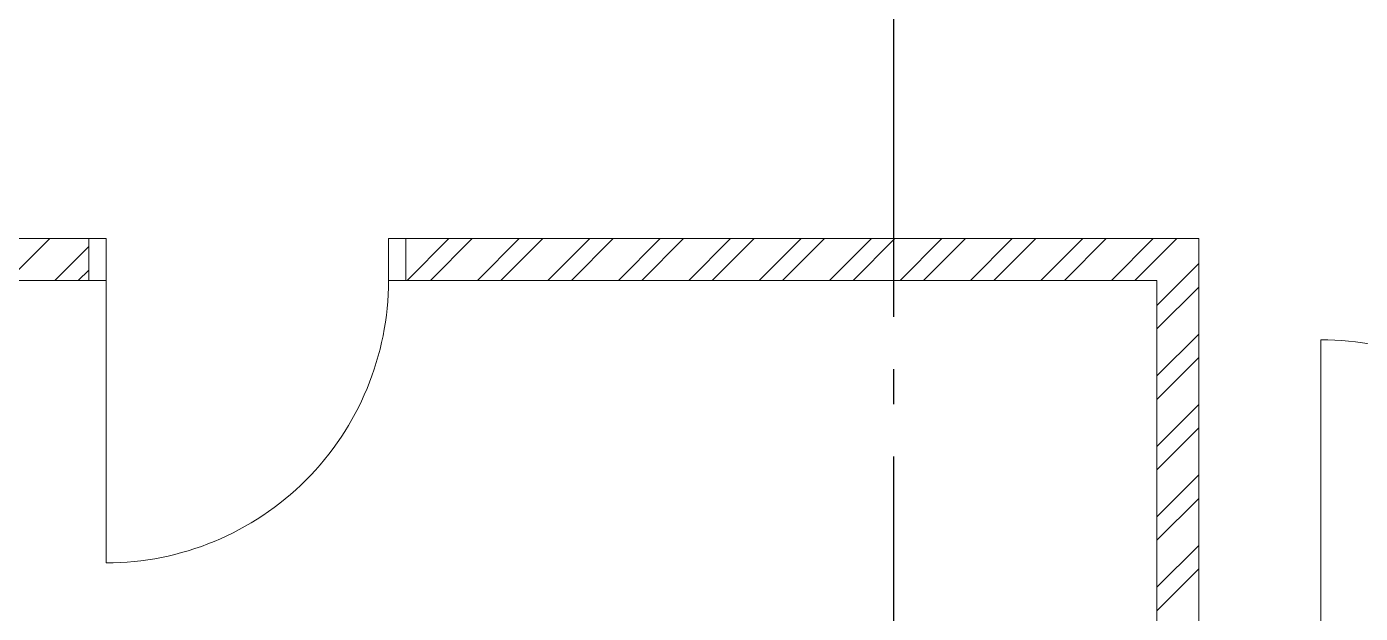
# Model space of a CAD drawing. Header units: millimetres. Extents: x 53645 to 137188, y 78097 to 135533.
# Drawn here: x 119690 to 123516, y 125371 to 127054 of the extents above; entities that cross this region are included whole.
import ezdxf

# ---------------------------------------------------------------- set-up
doc = ezdxf.new("R2010")
doc.units = ezdxf.units.MM
doc.linetypes.add('CONTI', pattern=[0])
doc.linetypes.add('GOST2.303 5', pattern=[24, 20, -1.5, 1, -1.5])
doc.layers.add('axis_dim', color=40, linetype='CONTI')
doc.layers.add('doors_windows', color=4, linetype='Continuous', lineweight=5)
doc.layers.add('Wall2', color=5, linetype='Continuous', lineweight=5)

# ---------------------------------------------------------------- blocks, each defined once
blk = doc.blocks.new('*U67')
at = {"color": 0, "linetype": 'ByBlock', "ltscale": 10}
blk.add_lwpolyline([(-50, 0), (-50, 810, 0.414214), (-860, 0)], format="xyb", dxfattribs=at)
at = {"color": 0}
for points in [[(-910, 0), (-860, 0), (-860, -120.6), (-910, -120.6)], [(-50, 0), (0, 0), (0, -120.6), (-50, -120.6)]]:
    blk.add_lwpolyline(points, close=True, dxfattribs=at)
blk = doc.blocks.new('*U68')
at = {"color": 0}
for points in [[(-910, 0), (-860, 0), (-860, 120.6), (-910, 120.6)], [(-50, 0), (0, 0), (0, 120.6), (-50, 120.6)]]:
    blk.add_lwpolyline(points, close=True, dxfattribs=at)
at = {"color": 0, "linetype": 'ByBlock', "ltscale": 10}
blk.add_lwpolyline([(-50, 0), (-50, -810, -0.414214), (-860, 0)], format="xyb", dxfattribs=at)

msp = doc.modelspace()

# ---------------------------------------------------------------- linework, layer by layer
at = {"layer": 'axis_dim', "linetype": 'GOST2.303 5', "lineweight": 25, "ltscale": 100}
msp.add_lwpolyline([(122177.3, 128221.4), (122177.3, 122821.4)], dxfattribs=at)
at = {"layer": 'Wall2', "ltscale": 100}
for points in [[(118952.3, 126445.9), (119868.3, 126445.9)], [(119636.3, 126325.9), (119756.3, 126445.9)], [(119868.3, 126445.9), (119868.3, 126325.9)], [(120778.3, 126325.9), (120778.3, 126445.9)], [(120778.3, 126445.9), (123052.3, 126445.9)], [(120781.3, 126325.9), (120901.3, 126445.9)], [(120848.6, 126325.9), (120968.6, 126445.9)], [(120983.3, 126325.9), (121103.3, 126445.9)], [(121050.7, 126325.9), (121170.7, 126445.9)], [(121185.4, 126325.9), (121305.4, 126445.9)], [(121252.7, 126325.9), (121372.7, 126445.9)], [(121387.5, 126325.9), (121507.5, 126445.9)], [(121454.8, 126325.9), (121574.8, 126445.9)], [(121589.5, 126325.9), (121709.5, 126445.9)], [(121656.9, 126325.9), (121776.9, 126445.9)], [(121791.6, 126325.9), (121911.6, 126445.9)], [(121858.9, 126325.9), (121978.9, 126445.9)], [(121993.6, 126325.9), (122113.6, 126445.9)], [(122061, 126325.9), (122181, 126445.9)], [(122195.7, 126325.9), (122315.7, 126445.9)], [(122263, 126325.9), (122383, 126445.9)], [(122397.7, 126325.9), (122517.7, 126445.9)], [(122465.1, 126325.9), (122585.1, 126445.9)], [(122599.8, 126325.9), (122719.8, 126445.9)], [(122667.1, 126325.9), (122787.1, 126445.9)], [(122801.8, 126325.9), (122921.8, 126445.9)], [(122869.2, 126325.9), (122989.2, 126445.9)], [(123052.3, 125345.9), (123052.3, 126445.9)], [(119771, 126325.9), (119868.3, 126423.2)], [(122932.3, 126254.3), (123052.3, 126374.3)], [(119868.3, 126325.9), (119072.3, 126325.9)], [(119838.4, 126325.9), (119868.3, 126355.8)], [(122932.3, 126325.9), (120778.3, 126325.9)], [(122932.3, 126325.9), (122932.3, 122996.4)], [(122932.3, 126187), (123052.3, 126307)], [(122932.3, 126052.3), (123052.3, 126172.3)], [(122932.3, 125984.9), (123052.3, 126104.9)], [(122932.3, 125850.2), (123052.3, 125970.2)], [(122932.3, 125782.9), (123052.3, 125902.9)], [(122932.3, 125648.2), (123052.3, 125768.2)], [(122932.3, 125580.8), (123052.3, 125700.8)], [(122932.3, 125446.1), (123052.3, 125566.1)], [(122932.3, 125378.8), (123052.3, 125498.8)]]:
    msp.add_lwpolyline(points, dxfattribs=at)

# ---------------------------------------------------------------- block references
at = {"layer": 'doors_windows', "color": 0, "xscale": -1, "rotation": 359.9999936264059}
for name, p in [('*U68', (119868.3, 126325.9)), ('*U67', (123352.3, 125345.9))]:
    msp.add_blockref(name, p, dxfattribs=at)

doc.saveas('drawing.dxf')
